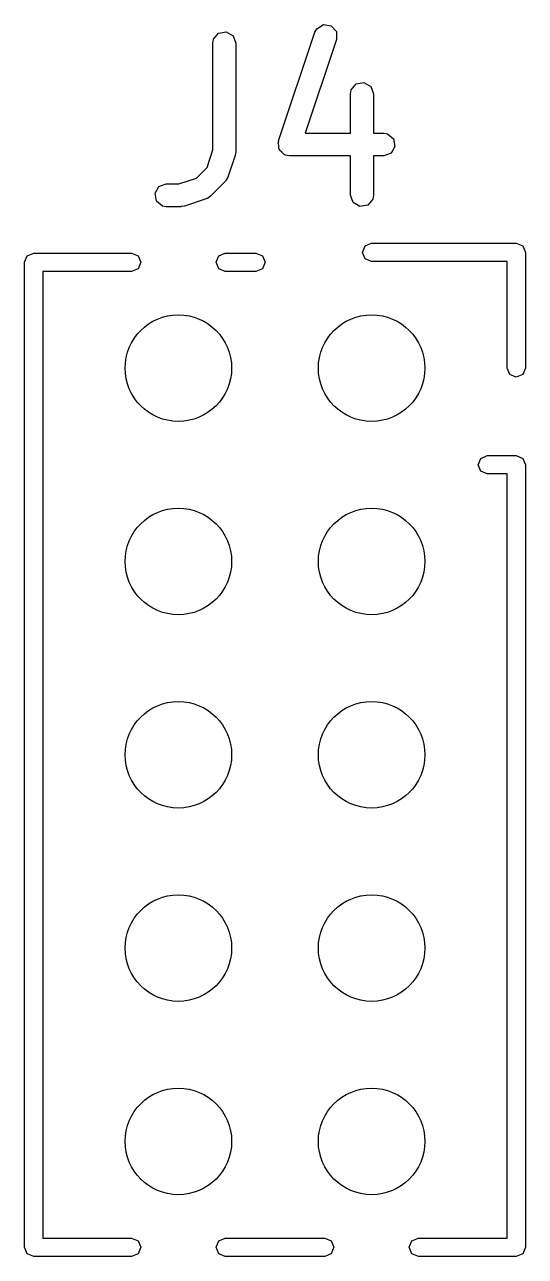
# Model space of a CAD drawing. Extents: x 12.5 to 77.2, y -61.8 to -12.1.
# Drawn here: x 73.54 to 76.83, y -60.31 to -52.22 of the extents above; entities that cross this region are included whole.
import ezdxf

# ---------------------------------------------------------------- set-up
doc = ezdxf.new("R2010")
doc.units = 0
doc.layers.add('BLACK', color=7, linetype='CONTINUOUS')

msp = doc.modelspace()

# ---------------------------------------------------------------- linework, layer by layer
at = {"layer": 'BLACK', "linetype": 'CONTINUOUS'}
for p, q in [((74.813166, -52.272667), (74.86369, -52.263758)), ((74.86369, -52.263758), (74.908119, -52.28941)), ((75.208087, -52.980568), (75.446182, -52.266283)), ((75.446182, -52.266283), (75.458584, -52.243378)), ((75.458584, -52.243378), (75.502297, -52.216523)), ((75.502297, -52.216523), (75.553045, -52.224048)), ((75.553045, -52.224048), (75.587083, -52.262434)), ((75.587083, -52.262434), (75.588484, -52.313718)), ((74.775666, -52.337619), (74.780189, -52.311967)), ((74.775666, -53.039734), (74.775666, -52.337619)), ((74.780189, -52.311967), (74.813166, -52.272667)), ((74.908119, -52.28941), (74.925666, -52.337619)), ((74.925666, -52.337619), (74.925666, -53.051904)), ((75.588484, -52.313718), (75.383295, -52.929285)), ((75.680428, -52.670952), (75.684951, -52.6453)), ((75.680428, -52.929285), (75.680428, -52.670952)), ((75.684951, -52.6453), (75.717928, -52.606)), ((75.717928, -52.606), (75.768452, -52.597091)), ((75.768452, -52.597091), (75.812881, -52.622743)), ((75.812881, -52.622743), (75.830428, -52.670952)), ((75.830428, -52.670952), (75.830428, -52.929285)), ((75.205377, -52.991261), (75.208243, -52.986296)), ((75.208929, -53.011407), (75.205377, -52.991261)), ((75.208243, -52.986296), (75.208087, -52.980568)), ((75.383295, -52.929285), (75.680428, -52.929285)), ((75.830428, -52.929285), (75.898285, -52.929285)), ((75.898285, -52.929285), (75.923937, -52.933808)), ((75.923937, -52.933808), (75.963237, -52.966785)), ((75.963237, -52.966785), (75.972146, -53.017309)), ((74.737494, -53.154247), (74.775666, -53.039734)), ((74.921817, -53.075622), (74.874198, -53.218478)), ((74.925666, -53.051904), (74.921772, -53.073986)), ((74.921772, -53.073986), (74.921817, -53.075622)), ((75.209488, -53.031852), (75.208929, -53.011407)), ((75.21329, -53.03614), (75.209488, -53.031852)), ((75.214286, -53.041785), (75.21329, -53.03614)), ((75.229953, -53.054931), (75.214286, -53.041785)), ((75.243525, -53.070237), (75.229953, -53.054931)), ((75.249195, -53.071077), (75.243525, -53.070237)), ((75.253586, -53.074762), (75.249195, -53.071077)), ((75.279238, -53.079285), (75.253586, -53.074762)), ((75.680428, -53.079285), (75.279238, -53.079285)), ((75.680428, -53.337619), (75.680428, -53.079285)), ((75.898285, -53.079285), (75.830428, -53.079285)), ((75.830428, -53.079285), (75.830428, -53.337619)), ((75.946494, -53.061738), (75.898285, -53.079285)), ((75.972146, -53.017309), (75.946494, -53.061738)), ((74.667295, -53.224447), (74.737494, -53.154247)), ((74.552782, -53.262619), (74.667295, -53.224447)), ((74.861795, -53.241383), (74.857975, -53.243729)), ((74.874198, -53.218478), (74.861795, -53.241383)), ((74.395853, -53.324595), (74.421505, -53.280166)), ((74.421505, -53.280166), (74.469714, -53.262619)), ((74.469714, -53.262619), (74.552782, -53.262619)), ((74.856081, -53.247793), (74.760842, -53.343033)), ((74.857975, -53.243729), (74.856081, -53.247793)), ((74.404762, -53.375119), (74.395853, -53.324595)), ((74.444062, -53.408096), (74.404762, -53.375119)), ((74.731526, -53.361151), (74.588669, -53.40877)), ((74.735038, -53.358363), (74.731526, -53.361151)), ((74.739505, -53.357973), (74.735038, -53.358363)), ((74.760842, -53.343033), (74.739505, -53.357973)), ((75.697975, -53.385828), (75.680428, -53.337619)), ((75.742404, -53.41148), (75.697975, -53.385828)), ((75.792928, -53.402571), (75.742404, -53.41148)), ((75.825905, -53.363271), (75.792928, -53.402571)), ((75.830428, -53.337619), (75.825905, -53.363271)), ((74.469714, -53.412619), (74.444062, -53.408096)), ((74.564952, -53.412619), (74.469714, -53.412619)), ((74.56649, -53.412058), (74.564952, -53.412619)), ((74.588669, -53.40877), (74.56649, -53.412058)), ((73.556574, -53.735574), (73.599, -53.718)), ((73.599, -53.718), (74.24147, -53.718)), ((74.24147, -53.718), (74.283896, -53.735574)), ((74.814104, -53.735574), (74.85653, -53.718)), ((74.85653, -53.718), (75.059, -53.718)), ((75.059, -53.718), (75.101426, -53.735574)), ((75.759, -53.713), (75.776574, -53.670574)), ((75.776574, -53.755426), (75.759, -53.713)), ((75.776574, -53.670574), (75.819, -53.653)), ((75.819, -53.653), (76.769, -53.653)), ((76.769, -53.653), (76.811426, -53.670574)), ((76.811426, -53.670574), (76.829, -53.713)), ((76.829, -53.713), (76.829, -54.473)), ((73.539, -53.778), (73.556574, -53.735574)), ((73.539, -60.248), (73.539, -53.778)), ((74.283896, -53.735574), (74.30147, -53.778)), ((74.30147, -53.778), (74.283896, -53.820426)), ((74.79653, -53.778), (74.814104, -53.735574)), ((74.814104, -53.820426), (74.79653, -53.778)), ((75.101426, -53.735574), (75.119, -53.778)), ((75.119, -53.778), (75.101426, -53.820426)), ((75.819, -53.773), (75.776574, -53.755426)), ((76.709, -53.773), (75.819, -53.773)), ((76.709, -54.473), (76.709, -53.773)), ((74.24147, -53.838), (73.659, -53.838)), ((73.659, -53.838), (73.659, -60.188)), ((74.283896, -53.820426), (74.24147, -53.838)), ((74.85653, -53.838), (74.814104, -53.820426)), ((75.059, -53.838), (74.85653, -53.838)), ((75.101426, -53.820426), (75.059, -53.838)), ((76.726574, -54.515426), (76.709, -54.473)), ((76.769, -54.533), (76.726574, -54.515426)), ((76.811426, -54.515426), (76.769, -54.533)), ((76.829, -54.473), (76.811426, -54.515426)), ((76.519, -55.108), (76.536574, -55.065574)), ((76.536574, -55.065574), (76.579, -55.048)), ((76.579, -55.048), (76.769, -55.048)), ((76.769, -55.048), (76.811426, -55.065574)), ((76.811426, -55.065574), (76.829, -55.108)), ((76.536574, -55.150426), (76.519, -55.108)), ((76.579, -55.168), (76.536574, -55.150426)), ((76.709, -55.168), (76.579, -55.168)), ((76.709, -60.188), (76.709, -55.168)), ((76.829, -55.108), (76.829, -60.248)), ((73.659, -60.188), (74.24147, -60.188)), ((74.24147, -60.188), (74.283896, -60.205574)), ((74.814104, -60.205574), (74.85653, -60.188)), ((74.85653, -60.188), (75.51147, -60.188)), ((75.51147, -60.188), (75.553896, -60.205574)), ((76.084104, -60.205574), (76.12653, -60.188)), ((76.12653, -60.188), (76.709, -60.188)), ((73.556574, -60.290426), (73.539, -60.248)), ((74.283896, -60.205574), (74.30147, -60.248)), ((74.30147, -60.248), (74.283896, -60.290426)), ((74.79653, -60.248), (74.814104, -60.205574)), ((74.814104, -60.290426), (74.79653, -60.248)), ((75.553896, -60.205574), (75.57147, -60.248)), ((75.57147, -60.248), (75.553896, -60.290426)), ((76.06653, -60.248), (76.084104, -60.205574)), ((76.084104, -60.290426), (76.06653, -60.248)), ((76.829, -60.248), (76.811426, -60.290426)), ((73.599, -60.308), (73.556574, -60.290426)), ((74.24147, -60.308), (73.599, -60.308)), ((74.283896, -60.290426), (74.24147, -60.308)), ((74.85653, -60.308), (74.814104, -60.290426)), ((75.51147, -60.308), (74.85653, -60.308)), ((75.553896, -60.290426), (75.51147, -60.308)), ((76.12653, -60.308), (76.084104, -60.290426)), ((76.769, -60.308), (76.12653, -60.308)), ((76.811426, -60.290426), (76.769, -60.308))]:
    msp.add_line(p, q, dxfattribs=at)
at = {"layer": 'BLACK'}
for centre in [(74.549, -54.473), (75.819, -54.473), (74.549, -55.743), (75.819, -55.743), (74.549, -57.013), (75.819, -57.013), (74.549, -58.283), (75.819, -58.283), (74.549, -59.553), (75.819, -59.553)]:
    msp.add_circle(centre, 0.35, dxfattribs=at)

doc.saveas('drawing.dxf')
